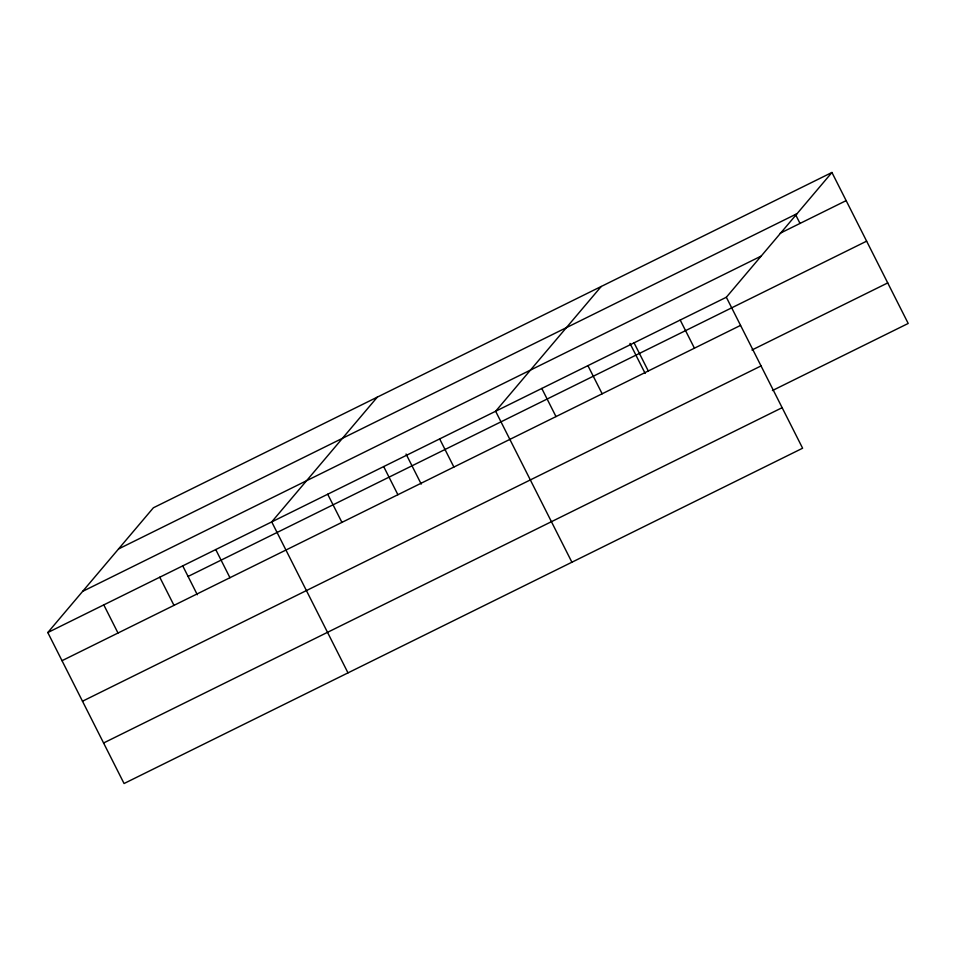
<?xml version="1.0" encoding="UTF-8"?>
<svg xmlns="http://www.w3.org/2000/svg" width="956" height="956" viewBox="0 0 956 956"><rect width="100%" height="100%" fill="white"/><g stroke="black" fill="none" stroke-linecap="round" stroke-linejoin="round"><path stroke-width="1.43" d="M831.935 172.474L726.345 297.244L802.61 448.221L124.065 783.526L47.8 632.549L153.39 507.779L831.935 172.474L908.2 323.451L772.412 390.55M377.309 397.134L271.719 521.892L347.984 672.869M601.228 286.477L495.638 411.247L571.903 562.224M118.544 548.947L797.089 213.654M780.239 233.192L846.156 200.629M82.646 591.37L761.191 256.077M47.8 632.549L726.345 297.244M188.081 576.456L866.626 241.163M62.02 660.692L740.565 325.387M751.942 350.015L887.73 282.916M82.491 701.226L761.048 365.921M103.583 742.991L782.139 407.686M795.488 214.467L800.017 223.429M680.206 320.045L694.426 348.187M634.067 342.846L648.288 370.988M629.98 343.395L645.157 373.426M587.928 365.646L602.149 393.788M541.789 388.447L555.998 416.589M439.664 438.912L453.885 467.054M406.061 454.04L421.226 484.083M383.679 466.576L397.899 494.718M327.705 494.24L341.925 522.382M215.745 549.557L229.954 577.711M182.799 566L197.306 594.728M159.76 577.221L173.98 605.363M103.786 604.885L117.994 633.027"/></g></svg>
